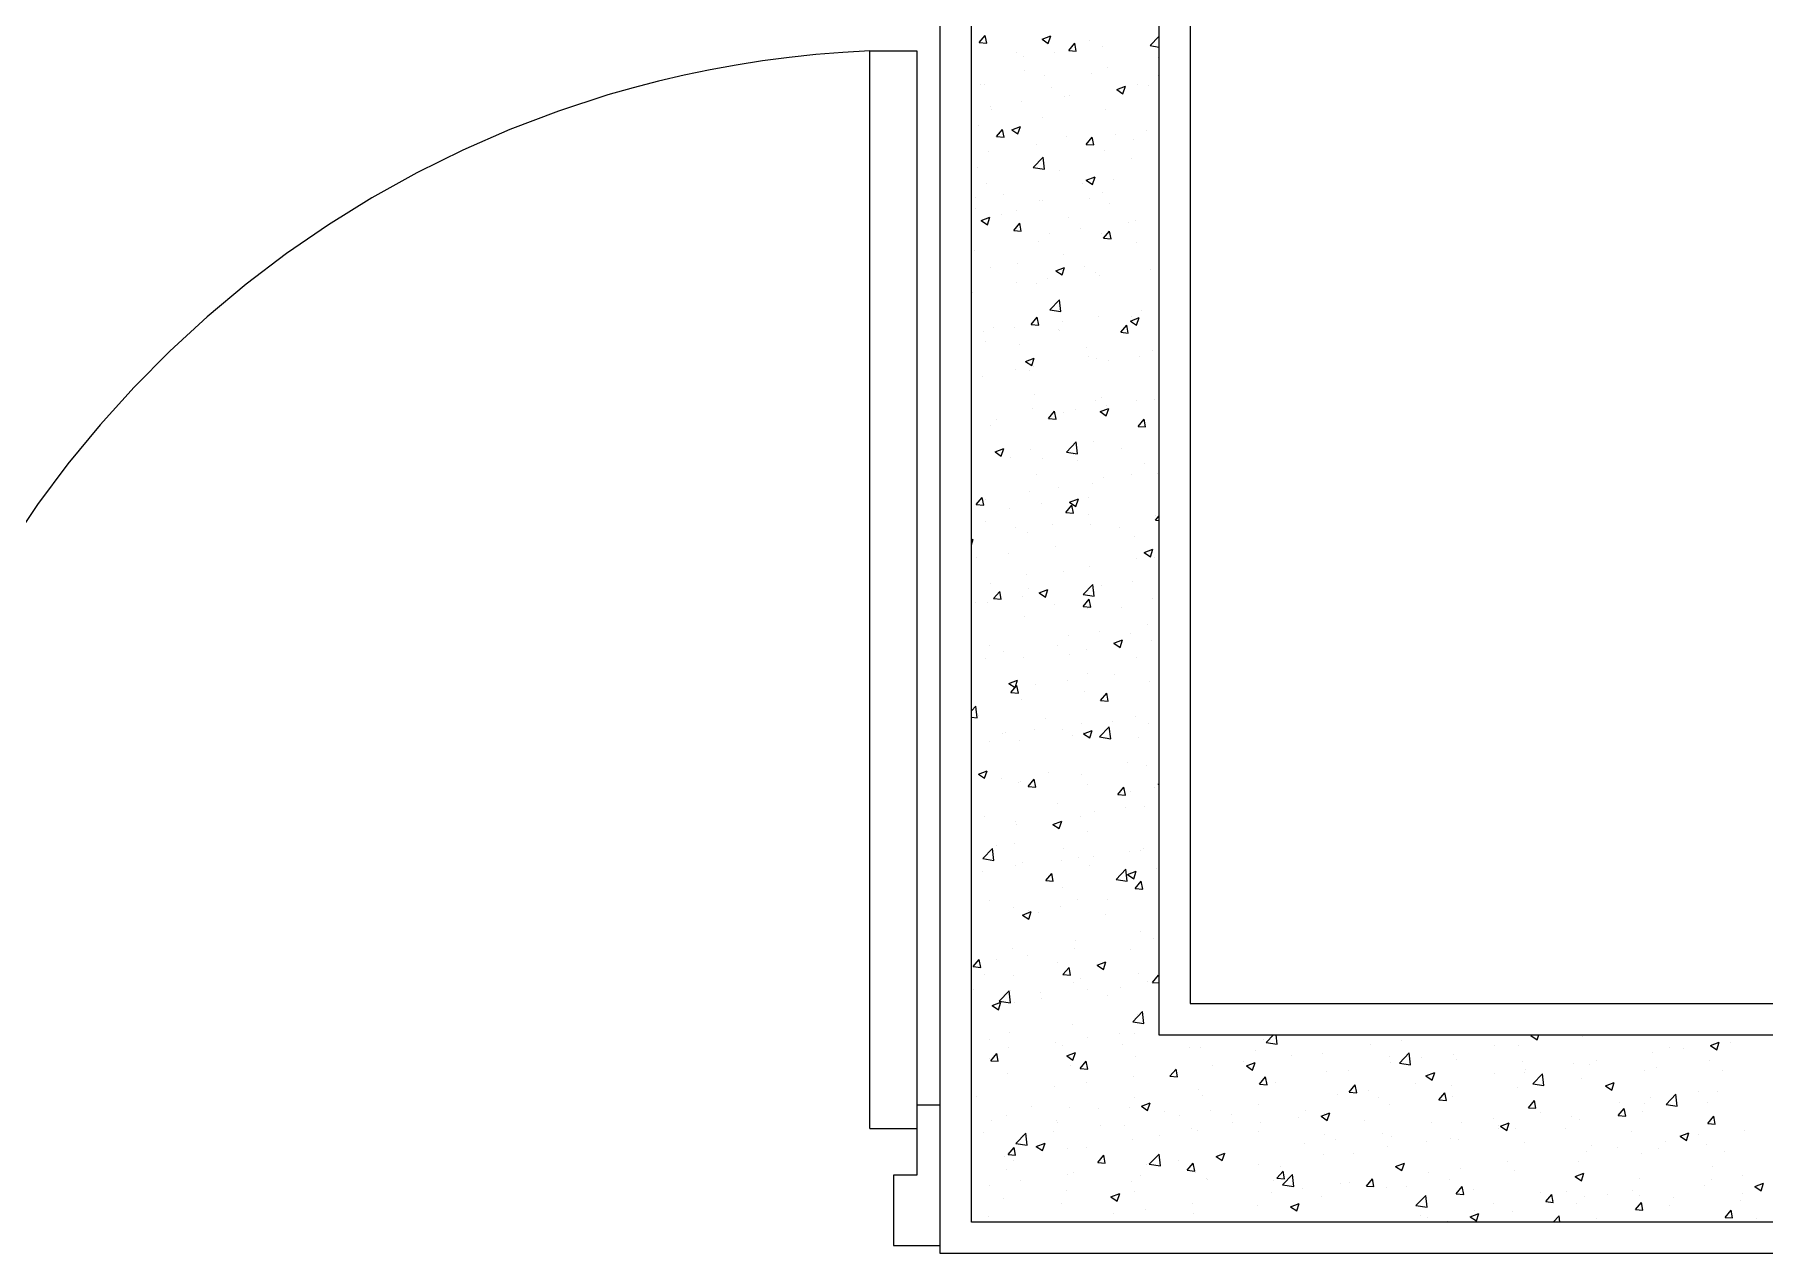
# Model space of a CAD drawing. Header units: inches. Extents: x 182687 to 187672, y -88924 to -84846.
# Drawn here: x 182880.5 to 182934.7, y -86395.7 to -86357.6 of the extents above; entities that cross this region are included whole.
import ezdxf

# ---------------------------------------------------------------- set-up
doc = ezdxf.new("R2010")
doc.units = ezdxf.units.IN
doc.header["$MEASUREMENT"] = 0
doc.linetypes.add('PROYECCION', pattern=[19.05, 12.7, -6.35])

# ---------------------------------------------------------------- blocks, each defined once
blk = doc.blocks.new('REVISED COL LAYOUT')
at = {"color": 5}
for p, q in [((90379.4, -45883.9), (90379.4, -44083.9)), ((90379.4, -44083.9), (92179.4, -44083.9)), ((90404.4, -45858.9), (90404.4, -44108.9)), ((90404.4, -44108.9), (92154.4, -44108.9)), ((92004.4, -44258.9), (90554.4, -44258.9)), ((90554.4, -44258.9), (90554.4, -45708.9)), ((91979.4, -44283.9), (90579.4, -44283.9)), ((90579.4, -44283.9), (90579.4, -45683.9))]:
    blk.add_line(p, q, dxfattribs=at)
at = {"color": 5, "linetype": 'Continuous'}
for p, q in [((90504.8, -44112.6), (90504.8, -44112.6)), ((90590.4, -44110.6), (90590.4, -44110.6)), ((90609, -44110.4), (90608.4, -44116.4)), ((90609, -44110.4), (90614.7, -44115.2)), ((90655, -44109), (90655, -44109)), ((90808.7, -44108.9), (90808, -44113.6)), ((90808, -44113.6), (90817.5, -44112.5)), ((90813.8, -44108.9), (90817.5, -44112.5)), ((90900.4, -44112), (90900.4, -44112)), ((90946.5, -44108.9), (90951.1, -44110.4)), ((90950.5, -44108.9), (90951.1, -44110.4)), ((90978.8, -44112.8), (90978.2, -44118.7)), ((90978.8, -44112.8), (90984.5, -44117.6)), ((91148.8, -44109.8), (91148.8, -44109.8)), ((91182.1, -44111), (91182.1, -44111)), ((91215.4, -44112.2), (91215.4, -44112.2)), ((91224.5, -44112.2), (91224.5, -44112.2)), ((90409, -44122.8), (90409, -44122.8)), ((90434.2, -44123.1), (90434.2, -44123.1)), ((90476, -44118.9), (90476, -44118.9)), ((90486.2, -44124.6), (90486.2, -44124.6)), ((90533.7, -44124.3), (90533.2, -44130.3)), ((90533.7, -44124.3), (90539.5, -44129.1)), ((90535.6, -44123), (90535.6, -44123)), ((90550.8, -44123), (90550.8, -44123)), ((90577.8, -44125.5), (90574.4, -44130.5)), ((90577.8, -44125.5), (90580.5, -44132.5)), ((90602.6, -44119.2), (90602.6, -44119.2)), ((90608.4, -44116.4), (90614.7, -44115.2)), ((90662.3, -44123.3), (90662.3, -44123.3)), ((90685.4, -44118), (90685.4, -44118)), ((90695.4, -44117.9), (90694, -44126.8)), ((90694, -44126.8), (90703.5, -44125.7)), ((90695.4, -44117.9), (90703.5, -44125.7)), ((90729.2, -44119.5), (90729.2, -44119.5)), ((90763.1, -44114.5), (90759.7, -44119.4)), ((90759.7, -44119.4), (90765.8, -44121.5)), ((90763.1, -44114.5), (90765.8, -44121.5)), ((90788.9, -44123.6), (90788.9, -44123.6)), ((90810, -44114.9), (90810, -44114.9)), ((90855.9, -44119.8), (90855.9, -44119.8)), ((90866, -44123.5), (90866, -44123.5)), ((90900.7, -44122), (90900.7, -44122)), ((90903.6, -44126.6), (90903, -44132.6)), ((90903.6, -44126.6), (90909.3, -44131.5)), ((90915.5, -44123.9), (90915.5, -44123.9)), ((90936.6, -44113.2), (90936.6, -44113.2)), ((90965.3, -44120.3), (90965.3, -44120.3)), ((90978.2, -44118.7), (90984.5, -44117.6)), ((90982.5, -44120.1), (90982.5, -44120.1)), ((91042.2, -44124.2), (91042.2, -44124.2)), ((91081.1, -44117.4), (91081.1, -44117.4)), ((91109.1, -44120.4), (91109.1, -44120.4)), ((91117.2, -44118.7), (91117.2, -44118.7)), ((91120.3, -44126.2), (91120.3, -44126.2)), ((91168.8, -44124.5), (91168.8, -44124.5)), ((91206.2, -44116.7), (91202.8, -44121.7)), ((91202.8, -44121.7), (91208.9, -44123.7)), ((91206.2, -44116.7), (91208.9, -44123.7)), ((91235.7, -44120.7), (91235.7, -44120.7)), ((91248.7, -44113.4), (91248.7, -44113.4)), ((91261.7, -44122.9), (91261.7, -44122.9)), ((91282, -44114.6), (91282, -44114.6)), ((91295.4, -44124.8), (91295.4, -44124.8)), ((91297.8, -44124.2), (91297.8, -44124.2)), ((91315.2, -44115.8), (91315.2, -44115.8)), ((91315.2, -44119.3), (91315.2, -44119.3)), ((91348.6, -44115.1), (91348.1, -44121.1)), ((91348.1, -44121.1), (91354.3, -44119.9)), ((91348.5, -44117.1), (91348.5, -44117.1)), ((91348.6, -44115.1), (91354.3, -44119.9)), ((90423.5, -44134.4), (90423.5, -44134.4)), ((90446.6, -44137), (90446.6, -44137)), ((90456.8, -44135.6), (90456.8, -44135.6)), ((90458.5, -44138.2), (90458, -44144.1)), ((90458.5, -44138.2), (90464.3, -44143)), ((90490.1, -44136.8), (90490.1, -44136.8)), ((90523.3, -44138), (90523.3, -44138)), ((90533.2, -44130.3), (90539.5, -44129.1)), ((90544.2, -44138.9), (90544.2, -44138.9)), ((90556.6, -44139.2), (90556.6, -44139.2)), ((90574.4, -44130.5), (90580.5, -44132.5)), ((90578.7, -44127.3), (90578.7, -44127.3)), ((90581.4, -44131.2), (90580.1, -44140.1)), ((90580.1, -44140.1), (90589.6, -44139)), ((90581.4, -44131.2), (90589.6, -44139)), ((90589.9, -44140.4), (90589.9, -44140.4)), ((90614.8, -44128.6), (90614.8, -44128.6)), ((90705.8, -44128.9), (90705.8, -44128.9)), ((90759.3, -44132.8), (90759.3, -44132.8)), ((90795.4, -44134.1), (90795.4, -44134.1)), ((90796.5, -44136), (90796.5, -44136)), ((90828.3, -44140.5), (90827.8, -44146.5)), ((90828.3, -44140.5), (90834.1, -44145.3)), ((90835.6, -44138.8), (90832.3, -44143.8)), ((90835.6, -44138.8), (90838.3, -44145.8)), ((90861.1, -44134.4), (90861.1, -44134.4)), ((90903, -44132.6), (90909.3, -44131.5)), ((90939.9, -44138.3), (90939.9, -44138.3)), ((90976, -44139.5), (90976, -44139.5)), ((91016.1, -44140.2), (91016.1, -44140.2)), ((91020.9, -44127.8), (91017.5, -44132.7)), ((91017.5, -44132.7), (91023.6, -44134.8)), ((91020.9, -44127.8), (91023.6, -44134.8)), ((91046.6, -44129), (91046.6, -44129)), ((91211, -44133.3), (91211, -44133.3)), ((91227.2, -44134.5), (91227.2, -44134.5)), ((91272.8, -44135), (91279.1, -44133.8)), ((91273.4, -44129), (91272.8, -44135)), ((91273.4, -44129), (91279.1, -44133.8)), ((91275.6, -44131.7), (91275.6, -44131.7)), ((90437.5, -44148.1), (90437.5, -44148.1)), ((90454, -44142.9), (90454, -44142.9)), ((90458, -44144.1), (90464.3, -44143)), ((90467.5, -44144.5), (90466.1, -44153.4)), ((90466.1, -44153.4), (90475.6, -44152.3)), ((90467.5, -44144.5), (90475.6, -44152.3)), ((90473.6, -44149.4), (90473.6, -44149.4)), ((90580.6, -44143.2), (90580.6, -44143.2)), ((90601.6, -44142.9), (90601.6, -44142.9)), ((90618.1, -44153.6), (90618.1, -44153.6)), ((90623.2, -44141.7), (90623.2, -44141.7)), ((90650.3, -44149.8), (90647, -44154.8)), ((90650.3, -44149.8), (90653, -44156.8)), ((90656.5, -44142.9), (90656.5, -44142.9)), ((90689.8, -44144.1), (90689.8, -44144.1)), ((90692.3, -44150), (90692.3, -44150)), ((90707.3, -44143.5), (90707.3, -44143.5)), ((90723.1, -44145.3), (90723.1, -44145.3)), ((90724.8, -44144.4), (90724.8, -44144.4)), ((90753.1, -44154.4), (90752.6, -44160.4)), ((90753.1, -44154.4), (90758.9, -44159.2)), ((90756.4, -44146.5), (90756.4, -44146.5)), ((90756.9, -44148.4), (90756.9, -44148.4)), ((90789.7, -44147.7), (90789.7, -44147.7)), ((90822.9, -44148.9), (90822.9, -44148.9)), ((90827.8, -44146.5), (90834.1, -44145.3)), ((90832.3, -44143.8), (90838.3, -44145.8)), ((90833.9, -44143.8), (90833.9, -44143.8)), ((90856.2, -44150.2), (90856.2, -44150.2)), ((90889.5, -44151.4), (90889.5, -44151.4)), ((90905.4, -44149.8), (90905.4, -44149.8)), ((90911.9, -44154.3), (90911.9, -44154.3)), ((90922.8, -44152.6), (90922.8, -44152.6)), ((90956.1, -44153.8), (90956.1, -44153.8)), ((90960.5, -44144.1), (90960.5, -44144.1)), ((91087.2, -44144.4), (91087.2, -44144.4)), ((91093.4, -44152.1), (91090.1, -44157.1)), ((91093.4, -44152.1), (91096.1, -44159.1)), ((91106.8, -44147.3), (91106.8, -44147.3)), ((91120.5, -44143.7), (91120.5, -44143.7)), ((91156.6, -44145), (91156.6, -44145)), ((91171.4, -44145.7), (91171.4, -44145.7)), ((91198.2, -44142.9), (91197.6, -44148.8)), ((91197.6, -44148.8), (91203.9, -44147.7)), ((91198.2, -44142.9), (91203.9, -44147.7)), ((91213.8, -44144.6), (91213.8, -44144.6)), ((91278.7, -44141.1), (91275.4, -44146)), ((91275.4, -44146), (91281.4, -44148.1)), ((91278.7, -44141.1), (91281.4, -44148.1)), ((91301.1, -44149.2), (91301.1, -44149.2)), ((91326.4, -44151.6), (91326.4, -44151.6)), ((91337.3, -44150.5), (91337.3, -44150.5)), ((91340.4, -44144.9), (91340.4, -44144.9)), ((90465, -44160.8), (90461.7, -44165.8)), ((90461.7, -44165.8), (90467.7, -44167.8)), ((90465, -44160.8), (90467.7, -44167.8)), ((90497.4, -44156.9), (90497.4, -44156.9)), ((90583.7, -44165.2), (90583.7, -44165.2)), ((90588.2, -44164), (90588.2, -44164)), ((90647, -44154.8), (90653, -44156.8)), ((90652.7, -44162.4), (90652.7, -44162.4)), ((90654.3, -44154.9), (90654.3, -44154.9)), ((90677.9, -44168.3), (90677.4, -44174.2)), ((90677.9, -44168.3), (90683.6, -44173.1)), ((90752.6, -44160.4), (90758.9, -44159.2)), ((90798.7, -44159.1), (90798.7, -44159.1)), ((90807.7, -44168.3), (90807.7, -44168.3)), ((90834.9, -44160.4), (90834.9, -44160.4)), ((90908.1, -44163.1), (90904.8, -44168.1)), ((90904.8, -44168.1), (90910.8, -44170.1)), ((90908.1, -44163.1), (90910.8, -44170.1)), ((90979.3, -44164.6), (90979.3, -44164.6)), ((90989.4, -44155), (90989.4, -44155)), ((91002.7, -44161.3), (91002.7, -44161.3)), ((91015.5, -44165.8), (91015.5, -44165.8)), ((91022.7, -44156.2), (91022.7, -44156.2)), ((91056, -44157.5), (91056, -44157.5)), ((91067.2, -44159.7), (91067.2, -44159.7)), ((91086, -44155.3), (91086, -44155.3)), ((91089.3, -44158.7), (91089.3, -44158.7)), ((91090.1, -44157.1), (91096.1, -44159.1)), ((91122.9, -44156.7), (91122.4, -44162.7)), ((91122.4, -44162.7), (91128.7, -44161.6)), ((91122.5, -44159.9), (91122.5, -44159.9)), ((91122.9, -44156.7), (91128.7, -44161.6)), ((91155.8, -44161.1), (91155.8, -44161.1)), ((91189.1, -44162.3), (91189.1, -44162.3)), ((91222.2, -44165.6), (91222.2, -44165.6)), ((91222.4, -44163.5), (91222.4, -44163.5)), ((91248.7, -44158.4), (91247.3, -44167.3)), ((91247.3, -44167.3), (91256.8, -44166.2)), ((91248.7, -44158.4), (91256.8, -44166.2)), ((91255.7, -44164.8), (91255.7, -44164.8)), ((91266.7, -44160.8), (91266.7, -44160.8)), ((91289, -44166), (91289, -44166)), ((91322.3, -44167.2), (91322.3, -44167.2)), ((91351.2, -44165.4), (91347.9, -44170.4)), ((91351.2, -44165.4), (91353.9, -44172.4)), ((90419, -44181.1), (90419, -44181.1)), ((90476.9, -44174.5), (90476.9, -44174.5)), ((90484, -44178), (90484, -44178)), ((90486, -44177.2), (90486, -44177.2)), ((90513.1, -44175.7), (90513.1, -44175.7)), ((90545.6, -44181.4), (90545.6, -44181.4)), ((90548.5, -44176.4), (90548.5, -44176.4)), ((90602.7, -44182.1), (90602.2, -44188.1)), ((90602.7, -44182.1), (90608.4, -44187)), ((90612.6, -44177.5), (90612.6, -44177.5)), ((90657.5, -44179.9), (90657.5, -44179.9)), ((90672.3, -44181.7), (90672.3, -44181.7)), ((90677.4, -44174.2), (90683.6, -44173.1)), ((90693.7, -44181.2), (90693.7, -44181.2)), ((90722.8, -44174.1), (90719.5, -44179.1)), ((90719.5, -44179.1), (90725.5, -44181.1)), ((90722.8, -44174.1), (90725.5, -44181.1)), ((90739.2, -44177.8), (90739.2, -44177.8)), ((90764.3, -44170.7), (90764.3, -44170.7)), ((90798.9, -44182), (90798.9, -44182)), ((90865.9, -44178.1), (90865.9, -44178.1)), ((90898.5, -44175.3), (90898.5, -44175.3)), ((90944.9, -44176.1), (90944.9, -44176.1)), ((90963, -44173.7), (90963, -44173.7)), ((90992.5, -44178.4), (90992.5, -44178.4)), ((91047.7, -44170.6), (91047.2, -44176.6)), ((91047.2, -44176.6), (91053.5, -44175.4)), ((91047.7, -44170.6), (91053.5, -44175.4)), ((91118, -44179.6), (91118, -44179.6)), ((91119.1, -44178.7), (91119.1, -44178.7)), ((91125.5, -44181.6), (91125.5, -44181.6)), ((91134.7, -44171.6), (91133.3, -44180.5)), ((91133.3, -44180.5), (91142.8, -44179.4)), ((91134.7, -44171.6), (91142.8, -44179.4)), ((91159.9, -44170), (91159.9, -44170)), ((91165.9, -44176.4), (91162.6, -44181.4)), ((91162.6, -44181.4), (91168.6, -44183.4)), ((91165.9, -44176.4), (91168.6, -44183.4)), ((91196.1, -44171.3), (91196.1, -44171.3)), ((91245.8, -44179), (91245.8, -44179)), ((91313, -44172.7), (91313, -44172.7)), ((91340.5, -44175.5), (91340.5, -44175.5)), ((91347.9, -44170.4), (91353.9, -44172.4)), ((90429.9, -44184.9), (90429.9, -44184.9)), ((90442.5, -44186), (90442.5, -44186)), ((90444.3, -44190.4), (90444.3, -44190.4)), ((90463.2, -44186.1), (90463.2, -44186.1)), ((90496.5, -44187.3), (90496.5, -44187.3)), ((90527.5, -44196), (90526.9, -44202)), ((90527.5, -44196), (90533.2, -44200.8)), ((90529.7, -44188.5), (90529.7, -44188.5)), ((90537.5, -44185.2), (90534.2, -44190.1)), ((90534.2, -44190.1), (90540.2, -44192.2)), ((90537.5, -44185.2), (90540.2, -44192.2)), ((90563, -44189.7), (90563, -44189.7)), ((90596.3, -44190.9), (90596.3, -44190.9)), ((90602.2, -44188.1), (90608.4, -44187)), ((90623.1, -44191.5), (90623.1, -44191.5)), ((90629.6, -44192.2), (90629.6, -44192.2)), ((90662.9, -44193.4), (90662.9, -44193.4)), ((90696.2, -44194.6), (90696.2, -44194.6)), ((90703.5, -44182.3), (90703.5, -44182.3)), ((90729.5, -44195.8), (90729.5, -44195.8)), ((90794.3, -44189.4), (90794.3, -44189.4)), ((90838.2, -44185.4), (90838.2, -44185.4)), ((90858.8, -44187.7), (90858.8, -44187.7)), ((90874.3, -44186.7), (90874.3, -44186.7)), ((90925.5, -44182.3), (90925.5, -44182.3)), ((90972.5, -44184.5), (90972, -44190.5)), ((90972, -44190.5), (90978.2, -44189.3)), ((90972.5, -44184.5), (90978.2, -44189.3)), ((90980.6, -44187.4), (90977.3, -44192.4)), ((90977.3, -44192.4), (90983.3, -44194.5)), ((90980.6, -44187.4), (90983.3, -44194.5)), ((91013.8, -44193.6), (91013.8, -44193.6)), ((91018.8, -44190.9), (91018.8, -44190.9)), ((91020.7, -44184.9), (91019.4, -44193.8)), ((91019.4, -44193.8), (91028.9, -44192.7)), ((91020.7, -44184.9), (91028.9, -44192.7)), ((91052.2, -44182.5), (91052.2, -44182.5)), ((91054.9, -44192.1), (91054.9, -44192.1)), ((91178.8, -44182.8), (91178.8, -44182.8)), ((91208.8, -44186.7), (91208.8, -44186.7)), ((91273.3, -44185.1), (91273.3, -44185.1)), ((91305.4, -44183.1), (91305.4, -44183.1)), ((91306.1, -44187.1), (91306.1, -44187.1)), ((91342.3, -44186.8), (91341.8, -44192.8)), ((91341.8, -44192.8), (91348.1, -44191.7)), ((91342.3, -44186.8), (91348.1, -44191.7)), ((90452.2, -44209.9), (90451.7, -44215.9)), ((90452.2, -44209.9), (90458, -44214.7)), ((90464, -44201.2), (90464, -44201.2)), ((90516.4, -44200.8), (90516.4, -44200.8)), ((90526.9, -44202), (90533.2, -44200.8)), ((90552.5, -44202), (90552.5, -44202)), ((90590.7, -44201.5), (90590.7, -44201.5)), ((90599.3, -44196.3), (90599.3, -44196.3)), ((90610.1, -44209.5), (90606.7, -44214.5)), ((90610.1, -44209.5), (90612.7, -44216.5)), ((90690.1, -44203.4), (90690.1, -44203.4)), ((90697, -44206.2), (90697, -44206.2)), ((90717.3, -44201.8), (90717.3, -44201.8)), ((90733.1, -44207.5), (90733.1, -44207.5)), ((90754.6, -44201.8), (90754.6, -44201.8)), ((90762.8, -44197), (90762.8, -44197)), ((90795.3, -44198.5), (90792, -44203.5)), ((90792, -44203.5), (90798, -44205.5)), ((90795.3, -44198.5), (90798, -44205.5)), ((90796.1, -44198.2), (90796.1, -44198.2)), ((90803.7, -44197), (90803.7, -44197)), ((90829.3, -44199.5), (90829.3, -44199.5)), ((90843.9, -44202.1), (90843.9, -44202.1)), ((90862.6, -44200.7), (90862.6, -44200.7)), ((90895.9, -44201.9), (90895.9, -44201.9)), ((90897.3, -44198.4), (90896.8, -44204.3)), ((90896.8, -44204.3), (90903, -44203.2)), ((90897.3, -44198.4), (90903, -44203.2)), ((90906.8, -44198.2), (90905.4, -44207)), ((90905.4, -44207), (90914.9, -44205.9)), ((90906.8, -44198.2), (90914.9, -44205.9)), ((90909.6, -44207.6), (90909.6, -44207.6)), ((90929.2, -44203.1), (90929.2, -44203.1)), ((90962.5, -44204.3), (90962.5, -44204.3)), ((90970.5, -44202.4), (90970.5, -44202.4)), ((90984.3, -44202.4), (90984.3, -44202.4)), ((90995.8, -44205.5), (90995.8, -44205.5)), ((91029.1, -44206.8), (91029.1, -44206.8)), ((91062.4, -44208), (91062.4, -44208)), ((91095.7, -44209.2), (91095.7, -44209.2)), ((91097.2, -44202.7), (91097.2, -44202.7)), ((91104.6, -44200.7), (91104.6, -44200.7)), ((91164.9, -44207.9), (91164.9, -44207.9)), ((91169.1, -44199.1), (91169.1, -44199.1)), ((91199.4, -44196.3), (91199.4, -44196.3)), ((91223.8, -44203), (91223.8, -44203)), ((91238.4, -44200.8), (91235.1, -44205.7)), ((91235.1, -44205.7), (91241.1, -44207.8)), ((91235.5, -44197.6), (91235.5, -44197.6)), ((91238.4, -44200.8), (91241.1, -44207.8)), ((91267.1, -44200.7), (91266.6, -44206.7)), ((91266.6, -44206.7), (91272.8, -44205.5)), ((91267.1, -44200.7), (91272.8, -44205.5)), ((91324.1, -44205), (91324.1, -44205)), ((91350.4, -44203.3), (91350.4, -44203.3)), ((90411.4, -44222.9), (90411.4, -44222.9)), ((90424.8, -44220.5), (90421.4, -44225.5)), ((90424.8, -44220.5), (90427.5, -44227.5)), ((90451.7, -44215.9), (90458, -44214.7)), ((90481.9, -44212.3), (90481.9, -44212.3)), ((90495.2, -44210.3), (90495.2, -44210.3)), ((90585.9, -44217.4), (90585.9, -44217.4)), ((90606.7, -44214.5), (90612.7, -44216.5)), ((90650.4, -44215.8), (90650.4, -44215.8)), ((90662.5, -44217.8), (90662.5, -44217.8)), ((90792.8, -44211.4), (90791.4, -44220.3)), ((90791.4, -44220.3), (90800.9, -44219.2)), ((90792.8, -44211.4), (90800.9, -44219.2)), ((90805.5, -44221.7), (90805.5, -44221.7)), ((90822.1, -44212.2), (90821.5, -44218.2)), ((90821.5, -44218.2), (90827.8, -44217.1)), ((90822.1, -44212.2), (90827.8, -44217.1)), ((90843.1, -44223.3), (90843.1, -44223.3)), ((90867.9, -44222.8), (90864.5, -44227.8)), ((90867.9, -44222.8), (90870.6, -44229.8)), ((90877.6, -44211.7), (90877.6, -44211.7)), ((90913.7, -44213), (90913.7, -44213)), ((91000.4, -44214.7), (91000.4, -44214.7)), ((91053.2, -44211.8), (91049.8, -44216.8)), ((91049.8, -44216.8), (91055.8, -44218.8)), ((91053.2, -44211.8), (91055.8, -44218.8)), ((91058.2, -44217.2), (91058.2, -44217.2)), ((91064.9, -44213.1), (91064.9, -44213.1)), ((91094.4, -44218.5), (91094.4, -44218.5)), ((91129, -44210.4), (91129, -44210.4)), ((91162.2, -44211.6), (91162.2, -44211.6)), ((91191.9, -44214.6), (91191.4, -44220.6)), ((91191.4, -44220.6), (91197.6, -44219.4)), ((91191.9, -44214.6), (91197.6, -44219.4)), ((91195.5, -44212.8), (91195.5, -44212.8)), ((91219.9, -44219), (91219.9, -44219)), ((91228.8, -44214), (91228.8, -44214)), ((91238.8, -44222.7), (91238.8, -44222.7)), ((91262.1, -44215.3), (91262.1, -44215.3)), ((91295.4, -44216.5), (91295.4, -44216.5)), ((91328.7, -44217.7), (91328.7, -44217.7)), ((91345.5, -44213.4), (91345.5, -44213.4)), ((90421.4, -44225.5), (90427.5, -44227.5)), ((90437.4, -44236.8), (90437.4, -44236.8)), ((90481.7, -44231.4), (90481.7, -44231.4)), ((90496, -44235.6), (90496, -44235.6)), ((90546.3, -44229.8), (90546.3, -44229.8)), ((90555.8, -44227.1), (90555.8, -44227.1)), ((90592, -44228.3), (90592, -44228.3)), ((90622.6, -44235.9), (90622.6, -44235.9)), ((90678.8, -44224.7), (90677.5, -44233.6)), ((90677.5, -44233.6), (90687, -44232.5)), ((90678.8, -44224.7), (90687, -44232.5)), ((90682.6, -44233.8), (90679.2, -44238.8)), ((90682.6, -44233.8), (90685.3, -44240.8)), ((90701.3, -44235.7), (90701.3, -44235.7)), ((90736.4, -44232.5), (90736.4, -44232.5)), ((90746.8, -44226.1), (90746.3, -44232.1)), ((90746.3, -44232.1), (90752.6, -44230.9)), ((90746.8, -44226.1), (90752.6, -44230.9)), ((90749.2, -44236.1), (90749.2, -44236.1)), ((90772.6, -44233.8), (90772.6, -44233.8)), ((90864.5, -44227.8), (90870.6, -44229.8)), ((90875.9, -44236.4), (90875.9, -44236.4)), ((90896.2, -44228.7), (90896.2, -44228.7)), ((90960.7, -44227.1), (90960.7, -44227.1)), ((91002.5, -44236.7), (91002.5, -44236.7)), ((91023.8, -44228.7), (91023.8, -44228.7)), ((91115.8, -44233), (91115.8, -44233)), ((91116.7, -44228.5), (91116.1, -44234.4)), ((91116.1, -44234.4), (91122.4, -44233.3)), ((91116.7, -44228.5), (91122.4, -44233.3)), ((91125.7, -44236.1), (91122.3, -44241.1)), ((91125.7, -44236.1), (91128.4, -44243.1)), ((91129.1, -44237), (91129.1, -44237)), ((91204.4, -44234.2), (91204.4, -44234.2)), ((91255.8, -44237.3), (91255.8, -44237.3)), ((91275, -44223.9), (91275, -44223.9)), ((91311, -44225.1), (91307.6, -44230.1)), ((91307.6, -44230.1), (91313.7, -44232.1)), ((91310.7, -44226), (91310.7, -44226)), ((91311, -44225.1), (91313.7, -44232.1)), ((90414.7, -44247.9), (90414.7, -44247.9)), ((90429, -44239.4), (90429, -44239.4)), ((90442.1, -44243.8), (90442.1, -44243.8)), ((90450.9, -44251.2), (90449.5, -44260.1)), ((90450.8, -44249.2), (90450.8, -44249.2)), ((90450.9, -44251.2), (90459, -44259)), ((90470.7, -44238), (90470.7, -44238)), ((90497.3, -44244.9), (90493.9, -44249.8)), ((90493.9, -44249.8), (90500, -44251.9)), ((90497.3, -44244.9), (90500, -44251.9)), ((90504, -44239.2), (90504, -44239.2)), ((90521.4, -44238.6), (90521.4, -44238.6)), ((90537.2, -44240.5), (90537.2, -44240.5)), ((90555.7, -44239.7), (90555.7, -44239.7)), ((90564.9, -44237.9), (90563.5, -44246.8)), ((90563.5, -44246.8), (90573, -44245.7)), ((90564.9, -44237.9), (90573, -44245.7)), ((90570.5, -44241.7), (90570.5, -44241.7)), ((90597.1, -44249.7), (90597.1, -44249.7)), ((90603.8, -44242.9), (90603.8, -44242.9)), ((90637.1, -44244.1), (90637.1, -44244.1)), ((90670.4, -44245.3), (90670.4, -44245.3)), ((90671.6, -44240), (90671.1, -44246)), ((90671.1, -44246), (90677.4, -44244.8)), ((90671.6, -44240), (90677.4, -44244.8)), ((90679.2, -44238.8), (90685.3, -44240.8)), ((90682.3, -44240), (90682.3, -44240)), ((90702, -44244.1), (90702, -44244.1)), ((90703.7, -44246.5), (90703.7, -44246.5)), ((90737, -44247.7), (90737, -44247.7)), ((90770.3, -44249), (90770.3, -44249)), ((90792, -44242.7), (90792, -44242.7)), ((90803.6, -44250.2), (90803.6, -44250.2)), ((90808.9, -44240.3), (90808.9, -44240.3)), ((90836.8, -44251.4), (90836.8, -44251.4)), ((90856.6, -44241.1), (90856.6, -44241.1)), ((90882.6, -44249.6), (90882.6, -44249.6)), ((90917, -44238), (90917, -44238)), ((90935.5, -44240.6), (90935.5, -44240.6)), ((90940.4, -44247.1), (90937, -44252.1)), ((90940.4, -44247.1), (90943.1, -44254.1)), ((90953.2, -44239.3), (90953.2, -44239.3)), ((91011.6, -44247), (91011.6, -44247)), ((91041.4, -44242.3), (91040.9, -44248.3)), ((91040.9, -44248.3), (91047.2, -44247.2)), ((91041.4, -44242.3), (91047.2, -44247.2)), ((91062.2, -44240.9), (91062.2, -44240.9)), ((91097.7, -44243.5), (91097.7, -44243.5)), ((91122.3, -44241.1), (91128.4, -44243.1)), ((91133.8, -44244.8), (91133.8, -44244.8)), ((91188.8, -44241.2), (91188.8, -44241.2)), ((91206.5, -44240.1), (91206.5, -44240.1)), ((91271, -44238.5), (91271, -44238.5)), ((91278.3, -44249), (91278.3, -44249)), ((91314.4, -44250.2), (91314.4, -44250.2)), ((91315.4, -44241.5), (91315.4, -44241.5)), ((90449.5, -44260.1), (90459, -44259)), ((90474, -44259.5), (90474, -44259.5)), ((90492.9, -44263.7), (90492.9, -44263.7)), ((90595.3, -44253.4), (90595.3, -44253.4)), ((90596.4, -44253.9), (90596, -44258.9)), ((90596.4, -44253.9), (90602.1, -44258.7)), ((90601, -44258.9), (90602.1, -44258.7)), ((90631.4, -44254.7), (90631.4, -44254.7)), ((90687.8, -44256.7), (90687.8, -44256.7)), ((90752.4, -44255.1), (90752.4, -44255.1)), ((90755.1, -44258.2), (90754.6, -44258.9)), ((90755.1, -44258.2), (90755.4, -44258.9)), ((90775.9, -44258.9), (90775.9, -44258.9)), ((90870.1, -44252.6), (90870.1, -44252.6)), ((90903.4, -44253.8), (90903.4, -44253.8)), ((90936.7, -44255), (90936.7, -44255)), ((90937, -44252.1), (90943.1, -44254.1)), ((90966.2, -44256.2), (90966, -44258.9)), ((90966.2, -44256.2), (90969.4, -44258.9)), ((90970, -44256.3), (90970, -44256.3)), ((91003.3, -44257.5), (91003.3, -44257.5)), ((91036.6, -44258.7), (91036.6, -44258.7)), ((91063.2, -44255.1), (91063.2, -44255.1)), ((91102.3, -44254.1), (91102.3, -44254.1)), ((91166.9, -44252.5), (91166.9, -44252.5)), ((91321.9, -44258.3), (91321.9, -44258.3)), ((91336, -44258.6), (91336.4, -44258.9)), ((91336, -44258.6), (91336, -44258.9)), ((91346.1, -44251.8), (91345, -44258.9)), ((91346.1, -44251.8), (91353.4, -44258.9)), ((90454.1, -44274.2), (90454.1, -44274.2)), ((90490.2, -44275.5), (90490.2, -44275.5)), ((90521.2, -44267.7), (90520.7, -44273.7)), ((90520.7, -44273.7), (90526.9, -44272.6)), ((90521.2, -44267.7), (90526.9, -44272.6)), ((90411.1, -44286.9), (90411.1, -44286.9)), ((90419.6, -44285.8), (90419.6, -44285.8)), ((90444.4, -44288.1), (90444.4, -44288.1)), ((90446, -44281.6), (90445.4, -44287.6)), ((90445.4, -44287.6), (90451.7, -44286.4)), ((90446, -44281.6), (90451.7, -44286.4)), ((90477.7, -44289.4), (90477.7, -44289.4)), ((90479.5, -44284.8), (90479.5, -44284.8)), ((90511, -44290.6), (90511, -44290.6)), ((90544, -44283.2), (90544, -44283.2)), ((90544.3, -44291.8), (90544.3, -44291.8)), ((90439, -44297.7), (90439, -44297.7)), ((90439.8, -44297.2), (90439.8, -44297.2)), ((90457, -44304.6), (90453.7, -44309.5)), ((90457, -44304.6), (90459.7, -44311.6)), ((90493.5, -44300.5), (90493.5, -44300.5)), ((90506, -44293.9), (90506, -44293.9)), ((90529.7, -44301.8), (90529.7, -44301.8)), ((90453.7, -44309.5), (90459.7, -44311.6)), ((90459.1, -44312.1), (90459.1, -44312.1)), ((90484, -44317.8), (90484, -44317.8)), ((90490.6, -44317.1), (90490.6, -44317.1)), ((90529.5, -44328.9), (90526.2, -44333.9)), ((90526.2, -44333.9), (90532.2, -44335.9)), ((90529.5, -44328.9), (90532.2, -44335.9)), ((90533, -44326.8), (90533, -44326.8)), ((90417.5, -44337.4), (90417.5, -44337.4)), ((90450.8, -44338.7), (90450.8, -44338.7)), ((90477.2, -44338.2), (90477.2, -44338.2)), ((90484.1, -44339.9), (90484.1, -44339.9)), ((90498.5, -44338.4), (90498.5, -44338.4)), ((90514.9, -44339.5), (90514.4, -44345.4)), ((90514.4, -44345.4), (90520.7, -44344.3)), ((90514.9, -44339.5), (90520.7, -44344.3)), ((90517.4, -44341.1), (90517.4, -44341.1)), ((90541.7, -44336.5), (90541.7, -44336.5)), ((90548.3, -44344.7), (90546.9, -44353.5)), ((90548.3, -44344.7), (90554.4, -44350.5)), ((90550.7, -44342.3), (90550.7, -44342.3)), ((90428, -44348.9), (90428, -44348.9)), ((90434.4, -44357.9), (90433, -44366.8)), ((90434.4, -44357.9), (90442.5, -44365.7)), ((90437.6, -44350.6), (90437.6, -44350.6)), ((90439.7, -44353.3), (90439.2, -44359.3)), ((90439.2, -44359.3), (90445.4, -44358.2)), ((90439.7, -44353.3), (90445.4, -44358.2)), ((90449, -44356), (90449, -44356)), ((90516, -44352.2), (90516, -44352.2)), ((90546.9, -44353.5), (90554.4, -44352.7)), ((90416.8, -44364.2), (90413.4, -44369.2)), ((90413.4, -44369.2), (90419.4, -44371.2)), ((90416.8, -44364.2), (90419.4, -44371.2)), ((90431.3, -44374), (90431.3, -44374)), ((90433, -44366.8), (90442.5, -44365.7)), ((90467.4, -44375.2), (90467.4, -44375.2)), ((90488.4, -44370.5), (90488.4, -44370.5)), ((90538, -44364.7), (90538, -44364.7)), ((90425, -44389.4), (90425, -44389.4)), ((90489.3, -44388.6), (90485.9, -44393.6)), ((90489.3, -44388.6), (90492, -44395.6)), ((90494.1, -44376.2), (90494.1, -44376.2)), ((90458.3, -44390.6), (90458.3, -44390.6)), ((90470.7, -44400.3), (90470.7, -44400.3)), ((90475, -44391.5), (90475, -44391.5)), ((90485.9, -44393.6), (90492, -44395.6)), ((90491.6, -44391.8), (90491.6, -44391.8)), ((90506.8, -44401.5), (90506.8, -44401.5)), ((90524.9, -44393), (90524.9, -44393)), ((90539.5, -44389.9), (90539.5, -44389.9)), ((90435.3, -44403.9), (90435.3, -44403.9)), ((90436.2, -44411.8), (90436.2, -44411.8)), ((90459.1, -44414.3), (90459.1, -44414.3)), ((90508.6, -44411.2), (90508.1, -44417.2)), ((90508.1, -44417.2), (90514.4, -44416)), ((90508.6, -44411.2), (90514.4, -44416)), ((90526, -44410.5), (90526, -44410.5)), ((90433.4, -44425.1), (90432.9, -44431)), ((90432.9, -44431), (90439.2, -44429.9)), ((90433.4, -44425.1), (90439.2, -44429.9)), ((90486.1, -44423.8), (90486.1, -44423.8)), ((90510.1, -44426.6), (90510.1, -44426.6)), ((90546.3, -44427.9), (90546.3, -44427.9)), ((90432.1, -44440.7), (90432.1, -44440.7)), ((90465.4, -44441.9), (90465.4, -44441.9)), ((90472.7, -44444.9), (90472.7, -44444.9)), ((90475.7, -44438.1), (90475.7, -44438.1)), ((90498.6, -44443.2), (90498.6, -44443.2)), ((90504.1, -44434.5), (90504.1, -44434.5)), ((90531.9, -44444.4), (90531.9, -44444.4)), ((90537.2, -44443.3), (90537.2, -44443.3)), ((90405.1, -44448.7), (90405.1, -44448.7)), ((90433, -44457.3), (90433, -44457.3)), ((90449, -44448.3), (90445.7, -44453.2)), ((90445.7, -44453.2), (90451.7, -44455.3)), ((90449, -44448.3), (90451.7, -44455.3)), ((90531.8, -44451.4), (90530.4, -44460.3)), ((90531.8, -44451.4), (90539.9, -44459.2)), ((90549.6, -44452.9), (90549.6, -44452.9)), ((90409.4, -44468.5), (90409.4, -44468.5)), ((90417.8, -44464.6), (90416.4, -44473.5)), ((90416.4, -44473.5), (90425.9, -44472.4)), ((90417.8, -44464.6), (90425.9, -44472.4)), ((90469.1, -44472.7), (90469.1, -44472.7)), ((90515.1, -44464.5), (90515.1, -44464.5)), ((90521.5, -44472.6), (90518.2, -44477.6)), ((90521.5, -44472.6), (90524.2, -44479.6)), ((90530.4, -44460.3), (90539.9, -44459.2)), ((90536, -44468.8), (90536, -44468.8)), ((90408.4, -44473.7), (90408.4, -44473.7)), ((90444.6, -44475), (90444.6, -44475)), ((90483.9, -44477.2), (90483.9, -44477.2)), ((90502.4, -44482.9), (90501.8, -44488.9)), ((90502.4, -44482.9), (90508.1, -44487.7)), ((90518.2, -44477.6), (90524.2, -44479.6)), ((90405.2, -44490), (90405.2, -44490)), ((90427.1, -44496.8), (90426.6, -44502.8)), ((90427.1, -44496.8), (90432.9, -44501.6)), ((90438.5, -44491.2), (90438.5, -44491.2)), ((90447.8, -44500), (90447.8, -44500)), ((90470.4, -44498.3), (90470.4, -44498.3)), ((90471.8, -44492.5), (90471.8, -44492.5)), ((90501.8, -44488.9), (90508.1, -44487.7)), ((90505, -44493.7), (90505, -44493.7)), ((90514.1, -44492.8), (90514.1, -44492.8)), ((90535, -44496.7), (90535, -44496.7)), ((90538.3, -44494.9), (90538.3, -44494.9)), ((90408.7, -44508), (90405.4, -44512.9)), ((90405.4, -44512.9), (90411.4, -44515)), ((90408.7, -44508), (90411.4, -44515)), ((90413.4, -44511.6), (90413.4, -44511.6)), ((90426.6, -44502.8), (90432.9, -44501.6)), ((90430.8, -44510.7), (90430.8, -44510.7)), ((90484, -44501.3), (90484, -44501.3)), ((90419.4, -44526.9), (90419.4, -44526.9)), ((90487.3, -44526.3), (90487.3, -44526.3)), ((90523.4, -44527.6), (90523.4, -44527.6)), ((90546, -44527.1), (90546, -44527.1)), ((90412.7, -44542), (90412.7, -44542)), ((90452.8, -44537.9), (90452.8, -44537.9)), ((90481.3, -44532.3), (90477.9, -44537.3)), ((90477.9, -44537.3), (90484, -44539.3)), ((90479.1, -44531), (90479.1, -44531)), ((90481.3, -44532.3), (90484, -44539.3)), ((90481.6, -44530.6), (90481.6, -44530.6)), ((90446, -44543.2), (90446, -44543.2)), ((90468.2, -44551.7), (90468.2, -44551.7)), ((90479.3, -44544.4), (90479.3, -44544.4)), ((90496.1, -44554.6), (90495.6, -44560.6)), ((90496.1, -44554.6), (90501.8, -44559.5)), ((90512.5, -44545.6), (90512.5, -44545.6)), ((90524.1, -44551.1), (90524.1, -44551.1)), ((90526.7, -44552.6), (90526.7, -44552.6)), ((90532.7, -44550.1), (90532.7, -44550.1)), ((90545.8, -44546.8), (90545.8, -44546.8)), ((90420.9, -44568.5), (90420.3, -44574.5)), ((90420.9, -44568.5), (90426.6, -44573.3)), ((90428.5, -44564.1), (90428.5, -44564.1)), ((90492.3, -44564.2), (90492.3, -44564.2)), ((90495.6, -44560.6), (90501.8, -44559.5)), ((90515.2, -44558.1), (90513.8, -44567)), ((90513.8, -44567), (90523.3, -44565.9)), ((90515.2, -44558.1), (90523.3, -44565.9)), ((90553.8, -44556.6), (90550.4, -44561.6)), ((90550.4, -44561.6), (90554.4, -44562.9)), ((90553.8, -44556.6), (90554.4, -44558.4)), ((90404.4, -44574.4), (90409.4, -44579.2)), ((90404.4, -44579.7), (90409.4, -44579.1)), ((90420.3, -44574.5), (90426.6, -44573.3)), ((90421.7, -44574.8), (90421.7, -44574.8)), ((90419.7, -44593.3), (90419.7, -44593.3)), ((90429.4, -44585.2), (90429.4, -44585.2)), ((90441, -44592), (90437.6, -44597)), ((90437.6, -44597), (90443.7, -44599)), ((90441, -44592), (90443.7, -44599)), ((90453, -44594.5), (90453, -44594.5)), ((90479.4, -44584), (90479.4, -44584)), ((90486.3, -44595.7), (90486.3, -44595.7)), ((90489.1, -44589.3), (90489.1, -44589.3)), ((90519.6, -44597), (90519.6, -44597)), ((90531.7, -44590.5), (90531.7, -44590.5)), ((90407.5, -44609.1), (90407.5, -44609.1)), ((90425, -44599.8), (90425, -44599.8)), ((90461.1, -44601.1), (90461.1, -44601.1)), ((90465.9, -44605.1), (90465.9, -44605.1)), ((90530.5, -44603.5), (90530.5, -44603.5)), ((90534.1, -44609.4), (90534.1, -44609.4)), ((90552.9, -44598.2), (90552.9, -44598.2)), ((90426.3, -44617.5), (90426.3, -44617.5)), ((90513.5, -44616.3), (90510.2, -44621.3)), ((90510.2, -44621.3), (90516.2, -44623.3)), ((90513.5, -44616.3), (90516.2, -44623.3)), ((90430, -44637.7), (90430, -44637.7)), ((90464.4, -44626.1), (90464.4, -44626.1)), ((90477.1, -44637.4), (90477.1, -44637.4)), ((90489.8, -44626.4), (90489.3, -44632.4)), ((90489.3, -44632.4), (90495.5, -44631.2)), ((90489.8, -44626.4), (90495.5, -44631.2)), ((90500.6, -44627.4), (90500.6, -44627.4)), ((90414.6, -44640.2), (90414.1, -44646.2)), ((90414.1, -44646.2), (90420.3, -44645.1)), ((90414.6, -44640.2), (90420.3, -44645.1)), ((90426.1, -44643.8), (90426.1, -44643.8)), ((90439.4, -44643.5), (90439.4, -44643.5)), ((90459.4, -44645), (90459.4, -44645)), ((90492.7, -44646.2), (90492.7, -44646.2)), ((90499.1, -44647.6), (90499.1, -44647.6)), ((90503.9, -44652.4), (90503.9, -44652.4)), ((90526, -44647.5), (90526, -44647.5)), ((90463.7, -44658.5), (90463.7, -44658.5)), ((90469.4, -44664), (90469.4, -44664)), ((90498.7, -44664.8), (90497.3, -44673.7)), ((90498.7, -44664.8), (90506.8, -44672.6)), ((90528.2, -44656.8), (90528.2, -44656.8)), ((90540, -44653.7), (90540, -44653.7)), ((90417.5, -44667.5), (90417.5, -44667.5)), ((90424, -44670.9), (90424, -44670.9)), ((90473.3, -44676), (90469.9, -44681)), ((90473.3, -44676), (90475.9, -44683)), ((90497.3, -44673.7), (90506.8, -44672.6)), ((90543.3, -44678.7), (90543.3, -44678.7)), ((90544.1, -44667.7), (90544.1, -44667.7)), ((90469.9, -44681), (90475.9, -44683)), ((90474.9, -44690.7), (90474.9, -44690.7)), ((90508.9, -44690.3), (90508.9, -44690.3)), ((90433.6, -44695.8), (90433.6, -44695.8)), ((90438.3, -44700.8), (90438.3, -44700.8)), ((90449.4, -44701.8), (90449.4, -44701.8)), ((90466.9, -44697), (90466.9, -44697)), ((90483.5, -44698.1), (90483, -44704.1)), ((90483, -44704.1), (90489.3, -44702.9)), ((90483.5, -44698.1), (90489.3, -44702.9)), ((90500.2, -44698.2), (90500.2, -44698.2)), ((90509.1, -44705.9), (90509.1, -44705.9)), ((90533.5, -44699.4), (90533.5, -44699.4)), ((90545.8, -44700.3), (90542.4, -44705.3)), ((90542.4, -44705.3), (90548.5, -44707.3)), ((90545.8, -44700.3), (90548.5, -44707.3)), ((90408.3, -44712), (90407.8, -44718)), ((90407.8, -44718), (90414.1, -44716.8)), ((90408.3, -44712), (90414.1, -44716.8)), ((90461.4, -44711.8), (90461.4, -44711.8)), ((90526, -44710.2), (90526, -44710.2)), ((90548.3, -44716.6), (90548.3, -44716.6)), ((90421.8, -44724.2), (90421.8, -44724.2)), ((90427.5, -44725.8), (90427.5, -44725.8)), ((90433, -44735.7), (90429.6, -44740.7)), ((90433, -44735.7), (90435.7, -44742.7)), ((90441.6, -44725.8), (90441.6, -44725.8)), ((90477.7, -44727.1), (90477.7, -44727.1)), ((90554.1, -44726.1), (90554.1, -44726.1)), ((90407.1, -44737.4), (90407.1, -44737.4)), ((90429.6, -44740.7), (90435.7, -44742.7))]:
    blk.add_line(p, q, dxfattribs=at)
blk = doc.blocks.new('PUERTA-M-120')
at = {"color": 6}
for p, q in [((-0.075, 0.125), (-0.075, 1.275)), ((-0.075, 1.275), (-0.025, 1.275)), ((-0.025, 1.275), (-0.025, 0.125)), ((-1.2, 0), (-1.2, 0.15)), ((-1.2, 0.15), (-1.175, 0.15)), ((-1.175, 0.15), (-1.175, 0.075)), ((0, 0.15), (-0.025, 0.15)), ((-0.025, 0.15), (-0.025, 0.075)), ((0, 0), (0, 0.15)), ((-0.075, 0.125), (-0.025, 0.125)), ((-1.175, 0.075), (-1.15, 0.075)), ((-1.15, 0.075), (-1.15, 0)), ((-0.025, 0.075), (-0.05, 0.075)), ((-0.05, 0.075), (-0.05, 0)), ((-1.15, 0), (-1.2, 0)), ((-0.05, 0), (0, 0))]:
    blk.add_line(p, q, dxfattribs=at)
at = {"color": 6, "linetype": 'PROYECCION'}
blk.add_arc((-0.0237, 0.1248), 1.1514, 92.5533, 180.6114, dxfattribs=at)

msp = doc.modelspace()

# ---------------------------------------------------------------- block references
at = {"xscale": 0.03913043478082616, "yscale": 0.03913043478082616, "zscale": 0.03913043478082616, "rotation": 90}
msp.add_blockref('REVISED COL LAYOUT', (181183.852, -89932.325), dxfattribs=at)
at = {"xscale": 29.34782608561956, "yscale": 29.34782608561956, "zscale": 29.34782608561956}
msp.add_blockref('PUERTA-M-120', (182908.874, -86395.493), dxfattribs=at)

doc.saveas('drawing.dxf')
